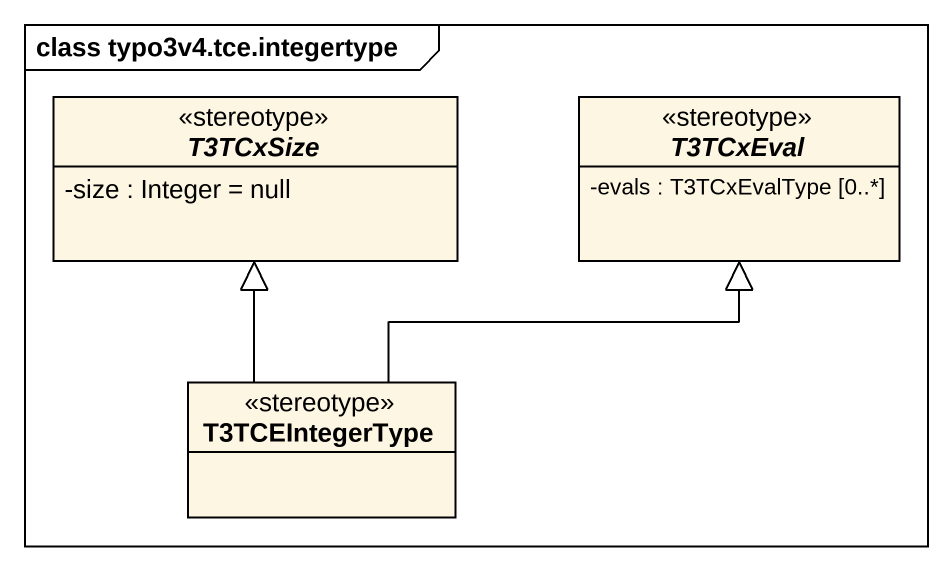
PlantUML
@startuml
mainframe class typo3v4.tce.integertype
hide circle
hide empty members
skinparam classAttributeIconSize 0
abstract class T3TCxSize <<stereotype>> {
  -size : Integer = null
}
abstract class T3TCxEval <<stereotype>> {
  -evals : T3TCxEvalType [0..*]
}
class T3TCEIntegerType <<stereotype>>
T3TCEIntegerType -up-|> T3TCxSize
T3TCEIntegerType -up-|> T3TCxEval
@enduml
